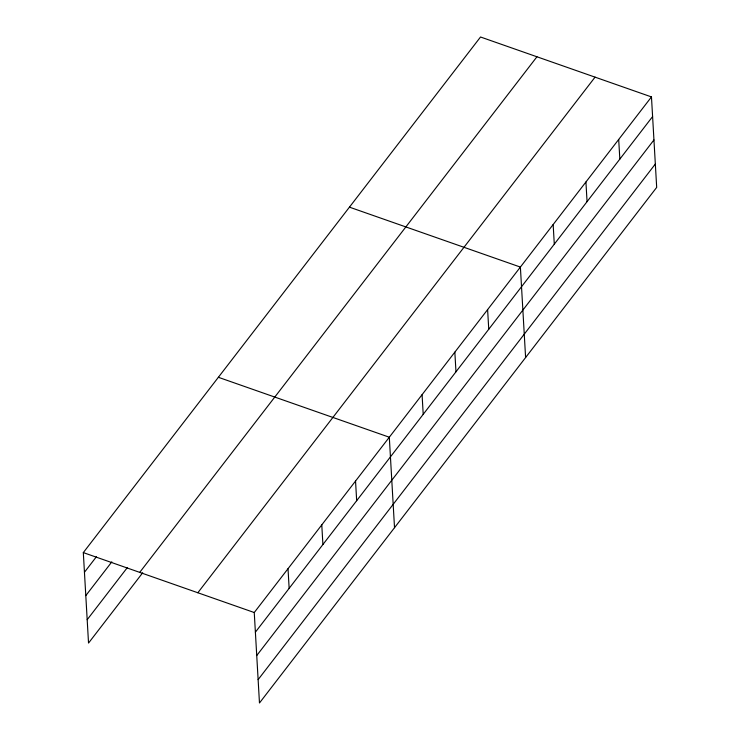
<?xml version="1.0" encoding="UTF-8"?>
<svg xmlns="http://www.w3.org/2000/svg" width="740" height="740" viewBox="0 0 740 740"><rect width="100%" height="100%" fill="white"/><g stroke="black" fill="none" stroke-linecap="round" stroke-linejoin="round"><path stroke-width="1.11" d="M142.7 572.769L88.532 643.079L83.315 552.604L480.528 37L651.468 96.922L656.685 187.396L259.472 703L254.255 612.526L651.468 96.922M84.453 572.26L96.404 556.739M85.794 595.626L111.823 561.845M87.181 619.704L127.28 567.663M139.721 572.381L536.944 56.777M197.839 592.749L595.062 77.145M255.383 632.182L652.597 116.578M256.734 655.557L653.947 139.943M258.121 679.635L655.335 164.021M349.456 207.154L520.387 267.075L525.604 357.54M218.374 377.298L389.305 437.22L394.522 527.694M83.315 552.604L254.255 612.526M618.696 139.462L619.833 159.119M585.923 181.994L587.061 201.65M553.159 224.535L554.288 244.191M487.614 309.607L488.752 329.263M454.841 352.147L455.979 371.804M422.078 394.688L423.206 414.335M355.542 481.046L356.671 500.702M321.78 524.873L322.908 544.529M288.017 568.699L289.146 588.356"/></g></svg>
